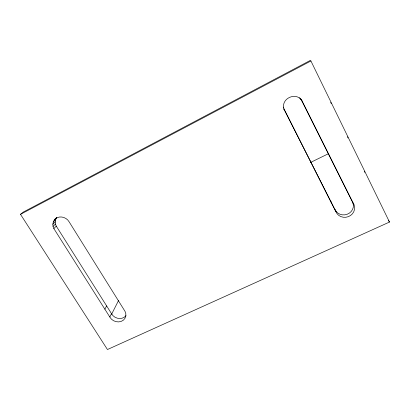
<?xml version="1.0" encoding="UTF-8"?>
<svg xmlns="http://www.w3.org/2000/svg" width="410" height="410" viewBox="0 0 410 410"><rect width="100%" height="100%" fill="white"/><g stroke="black" fill="none" stroke-linecap="round" stroke-linejoin="round"><path stroke-width="0.61" d="M283.602 107.599C282.059 98.062 295.805 92.127 301.499 100.066L299.597 97.713M55.55 218.632C59.824 215.306 66.461 217.197 69.064 221.733L125.029 311.359A8.651 7.6 22.5 0 1 121.206 321.389A8.651 7.6 22.5 0 1 109.808 317.002L53.853 228.57C51.624 224.706 53.254 219.929 56.759 217.469M126.013 315.659A8.554 7.534 22.5 0 1 111.505 313.655L56.272 226.135C54.935 223.547 54.899 220.319 56.529 217.853L54.099 220.196M111.643 314.168L118.541 300.499M109.808 317.002L111.505 313.655M104.868 309.186L106.62 305.921M53.853 228.57L56.272 226.135M53.039 226.443L55.468 224.029M52.803 224.239L55.237 221.851M53.162 222.107L55.601 219.745M20.5 214.327L23.319 212.062L310.221 60.475L310.913 60.987L389.5 222.056L107.446 349.525L20.5 214.327L310.913 60.987M310.339 162.55L328.743 153.555M388.449 220.452L389.5 222.056M300.94 99.051L354.04 204.969A9.666 8.938 -13.9 0 1 348.331 216.664A9.666 8.938 -13.9 0 1 335.98 211.801L283.92 108.932L335.98 211.801M302.498 101.767L301.929 100.732L354.04 204.969M330.665 102.367L331.229 103.515M347.475 136.797L348.034 137.945M364.28 171.231L364.838 172.379M330.516 200.592L331.423 202.842M283.443 107.107L284.248 110.064M352.846 202.689A9.543 8.841 -14 0 1 347.219 214.251A9.543 8.841 -14 0 1 335.021 209.448"/></g></svg>
